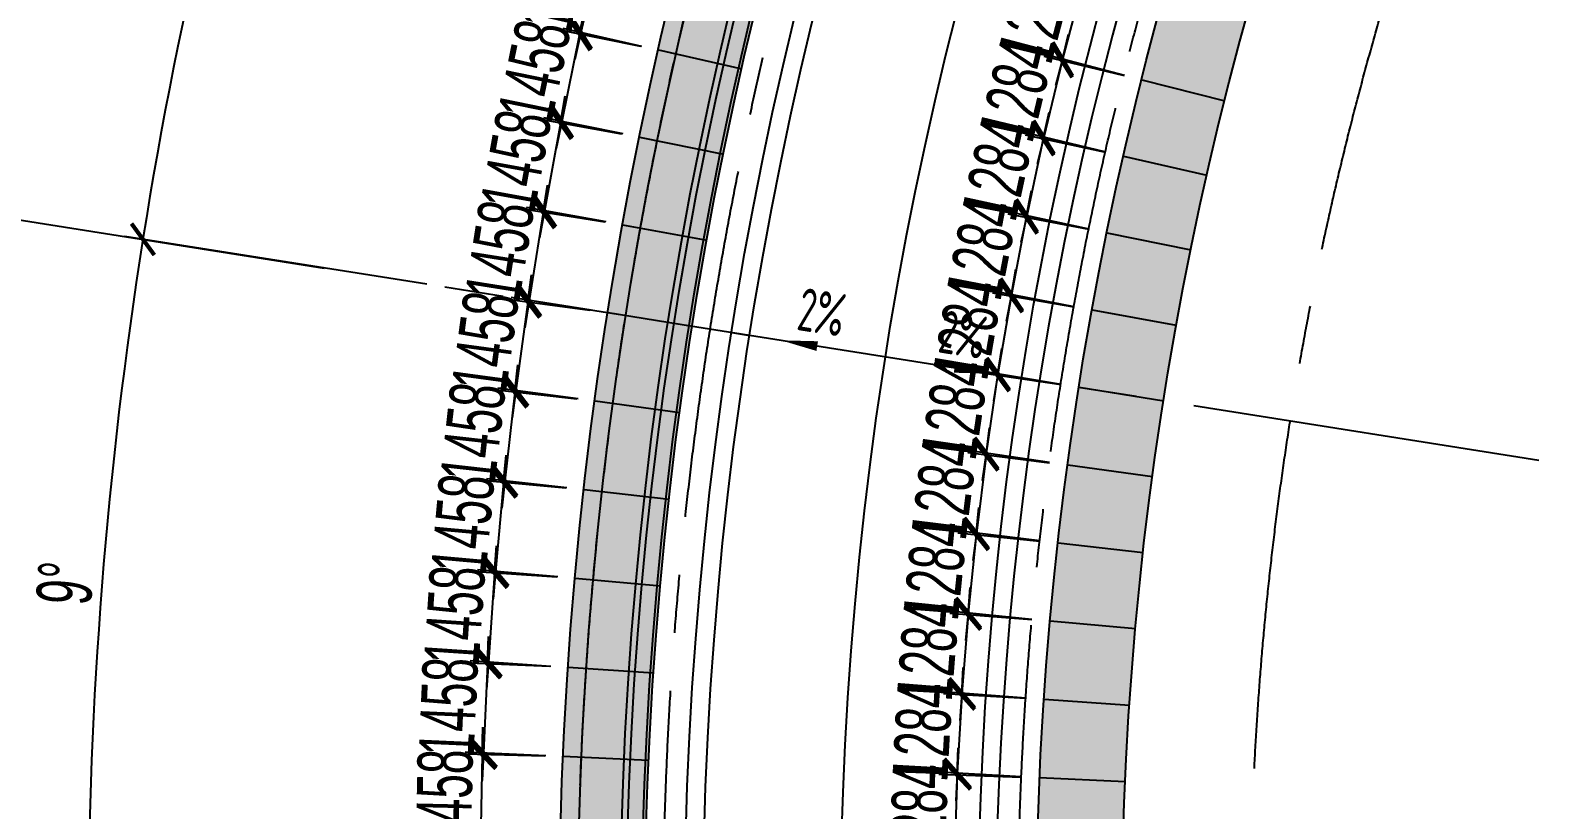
# Model space of a CAD drawing. Extents: x 104132 to 3338343, y -1228862 to 1409848.
# Drawn here: x 1687345 to 1712279, y 92544 to 105280 of the extents above; entities that cross this region are included whole.
import ezdxf
from ezdxf.enums import TextEntityAlignment as Align

# ---------------------------------------------------------------- set-up
doc = ezdxf.new("R2010")
doc.units = 0
doc.linetypes.add('CENTER', pattern=[50.8, 31.75, -6.35, 6.35, -6.35])
doc.linetypes.add('CENTER2', pattern=[28.575, 19.05, -3.175, 3.175, -3.175])
doc.layers.get('0').update_dxf_attribs({"color": 8})
doc.layers.get('Defpoints').update_dxf_attribs({"color": 8})
for name, color, linetype in [('#幕墙线-平面', 8, 'Continuous'), ('#标注', 8, 'Continuous'), ('#轴线', 8, 'CENTER2'), ('A-ROOF-DRAN', 8, 'Continuous'), ('dim', 8, 'Continuous'), ('DIM_SYMB', 8, 'Continuous'), ('DOTE', 8, 'CENTER'), ('IEL-FINE', 8, 'Continuous'), ('分水线', 8, 'Continuous'), ('女儿墙', 8, 'Continuous')]:
    doc.layers.add(name, color=color, linetype=linetype)
doc.styles.add('JHZX', font='jrs.shx', dxfattribs={"width": 0.6, "bigfont": 'jhz.shx'})
doc.styles.add('XD2008', font='xd-hzs.shx', dxfattribs={"width": 0.7, "bigfont": 'xd-hztxt.shx'})
doc.dimstyles.new('JZBZ-300', dxfattribs={"dimscale": 300, "dimtxt": 3, "dimasz": 1.5, "dimexe": 1, "dimexo": 1, "dimgap": 0.5, "dimtad": 1, "dimdec": 0, "dimdsep": 46, "dimtxsty": 'JHZX', "dimblk1": 'ARCHTICK', "dimblk2": 'ARCHTICK', "dimsah": 1, "dimcen": 0, "dimclrd": 1, "dimclre": 1, "dimclrt": 2, "dimadec": 3, "dimazin": 2, "dimtfac": 1, "dimtdec": 0, "dimtix": 1, "dimtmove": 0, "dimatfit": 3, "dimfxl": 1, "dimtolj": 1, "dimlwd": -1, "dimlwe": -1, "dimarcsym": 1})

# ---------------------------------------------------------------- blocks, each defined once
blk = doc.blocks.new('_ARCHTICK')
at = {"color": 0, "linetype": 'ByBlock', "const_width": 0.15}
blk.add_lwpolyline([(-0.5, -0.5), (0.5, 0.5)], dxfattribs=at)
blk = doc.blocks.new('*D33')
at = {"layer": '#标注', "color": 1, "ltscale": 300, "transparency": 16777216}
for p, q in [((506796, -126333), (502041, -124788)), ((504305, -136708), (499367, -135926))]:
    blk.add_line(p, q, dxfattribs=at)
blk.add_arc((571468, -147346), 72700, 162, 171, dxfattribs=at)
at = {"layer": 'Defpoints', "color": 0, "ltscale": 300, "transparency": 16777216}
for p in [(507081, -126425), (501245, -128530), (504601, -136755), (571468, -147346)]:
    blk.add_point(p, dxfattribs=at)
at = {"layer": '#标注', "color": 1, "ltscale": 300, "transparency": 16777216, "xscale": 450, "yscale": 450, "zscale": 450}
for p, rotation in [((502326, -124880), 71.99999999999929), ((499663, -135973), 261.0000000000004)]:
    blk.add_blockref('_ARCHTICK', p, dxfattribs=dict(at, rotation=rotation))
at = {"layer": '#标注', "color": 2, "ltscale": 300, "transparency": 16777216, "insert": (500193, -130234), "char_height": 900, "attachment_point": 5, "rotation": 76.5, "style": 'JHZX'}
blk.add_mtext('\\A1;9°', dxfattribs=at)
blk = doc.blocks.new('*D34')
at = {"layer": '#标注', "color": 1, "ltscale": 300, "transparency": 16777216}
for p, q in [((504305, -136708), (499367, -135926)), ((503468, -147346), (498468, -147346))]:
    blk.add_line(p, q, dxfattribs=at)
blk.add_arc((571468, -147346), 72700, 171, 180, dxfattribs=at)
at = {"layer": 'Defpoints', "color": 0, "ltscale": 300, "transparency": 16777216}
for p in [(504601, -136755), (499166, -139747), (503768, -147346), (571468, -147346)]:
    blk.add_point(p, dxfattribs=at)
at = {"layer": '#标注', "color": 1, "ltscale": 300, "transparency": 16777216, "xscale": 450, "yscale": 450, "zscale": 450}
for p, rotation in [((499663, -135973), 81.00000000000038), ((498768, -147346), 270.0000000000004)]:
    blk.add_blockref('_ARCHTICK', p, dxfattribs=dict(at, rotation=rotation))
at = {"layer": '#标注', "color": 2, "ltscale": 300, "transparency": 16777216, "insert": (498394, -141595), "char_height": 900, "attachment_point": 5, "rotation": 85.5, "style": 'JHZX'}
blk.add_mtext('\\A1;9°', dxfattribs=at)
blk = doc.blocks.new('*U1046')
blk.add_line((0, -20), (0, 0))
blk.add_circle((0, -24), 4)
at = {"style": 'JHZX', "width": 0.75}
blk.add_attdef('AXES', text='', height=4, dxfattribs=at).set_placement((0, -24), align=Align.MIDDLE_CENTER)
blk = doc.blocks.new('A$C49f573b4')
at = {"layer": '女儿墙'}
for radius in [63900, 63650]:
    blk.add_circle((0, 0), radius, dxfattribs=at)
blk = doc.blocks.new('*U481')
at = {"layer": '#幕墙线-平面', "ltscale": 300}
blk.add_line((63600, -63600), (65000, -63600), dxfattribs=at)
blk = doc.blocks.new('*U482')
at = {"layer": '#幕墙线-平面'}
for p, rotation in [((889010, -25174), 167.1428571428834), ((890405, -25476), 168.4285714285975), ((891806, -25747), 169.7142857143113), ((893213, -25986), 171.0000000000252), ((894625, -26193), 172.2857142857392), ((896042, -26369), 173.5714285714538), ((897461, -26513), 174.8571428571675), ((898884, -26625), 176.1428571428809), ((900309, -26705), 177.4285714285945)]:
    blk.add_blockref('*U481', p, dxfattribs=dict(at, rotation=rotation))
blk = doc.blocks.new('*U483')
at = {"layer": '#幕墙线-平面', "ltscale": 300}
blk.add_line((55800, -55800), (57200, -55800), dxfattribs=at)
blk = doc.blocks.new('*U484')
at = {"layer": '#幕墙线-平面'}
for p, rotation in [((889528, -17278), 165.8571428571644), ((890746, -17570), 167.1428571428786), ((891970, -17835), 168.4285714285926), ((893199, -18072), 169.7142857143067), ((894433, -18282), 171.0000000000209), ((895672, -18464), 172.285714285735), ((896915, -18618), 173.5714285714494), ((898161, -18744), 174.8571428571633), ((899409, -18843), 176.1428571428766), ((900659, -18913), 177.4285714285905)]:
    blk.add_blockref('*U483', p, dxfattribs=dict(at, rotation=rotation))
blk = doc.blocks.new('*D552')
at = {"layer": 'Defpoints', "color": 0, "ltscale": 300, "transparency": 16777216}
for p in [(838230, 39747), (836875, 38319), (838197, 38289)]:
    blk.add_point(p, dxfattribs=at)
at = {"layer": 'dim', "color": 1, "ltscale": 300, "transparency": 16777216}
for p, q in [((836907, 39777), (836918, 40227)), ((837930, 39754), (836607, 39784)), ((836907, 39777), (836875, 38319)), ((837897, 38296), (836575, 38326)), ((836875, 38319), (836865, 37869))]:
    blk.add_line(p, q, dxfattribs=at)
at = {"layer": 'dim', "color": 1, "ltscale": 300, "transparency": 16777216, "xscale": 450, "yscale": 450, "zscale": 450}
for p, rotation in [((836907, 39777), 268.7142857143139), ((836875, 38319), 88.71428571431396)]:
    blk.add_blockref('_ARCHTICK', p, dxfattribs=dict(at, rotation=rotation))
at = {"layer": 'dim', "color": 2, "ltscale": 300, "transparency": 16777216, "insert": (836291, 39061), "char_height": 900, "attachment_point": 5, "rotation": 88.7143, "style": 'JHZX'}
blk.add_mtext('\\A1;1458', dxfattribs=at)
blk = doc.blocks.new('*D553')
at = {"layer": 'Defpoints', "color": 0, "ltscale": 300, "transparency": 16777216}
for p in [(838312, 41203), (836925, 39806), (838246, 39746)]:
    blk.add_point(p, dxfattribs=at)
at = {"layer": 'dim', "color": 1, "ltscale": 300, "transparency": 16777216}
for p, q in [((836990, 41263), (837010, 41712)), ((838012, 41217), (836691, 41276)), ((836990, 41263), (836925, 39806)), ((837947, 39760), (836625, 39819)), ((836925, 39806), (836905, 39356))]:
    blk.add_line(p, q, dxfattribs=at)
at = {"layer": 'dim', "color": 1, "ltscale": 300, "transparency": 16777216, "xscale": 450, "yscale": 450, "zscale": 450}
for p, rotation in [((836990, 41263), 267.4285714285965), ((836925, 39806), 87.42857142859647)]:
    blk.add_blockref('_ARCHTICK', p, dxfattribs=dict(at, rotation=rotation))
at = {"layer": 'dim', "color": 2, "ltscale": 300, "transparency": 16777216, "insert": (836358, 40561), "char_height": 900, "attachment_point": 5, "rotation": 87.4286, "style": 'JHZX'}
blk.add_mtext('\\A1;1458', dxfattribs=at)
blk = doc.blocks.new('*D554')
at = {"layer": 'Defpoints', "color": 0, "ltscale": 300, "transparency": 16777216}
for p in [(838426, 42657), (837008, 41291), (838328, 41202)]:
    blk.add_point(p, dxfattribs=at)
at = {"layer": 'dim', "color": 1, "ltscale": 300, "transparency": 16777216}
for p, q in [((837106, 42746), (837137, 43195)), ((838127, 42678), (836807, 42767)), ((837106, 42746), (837008, 41291)), ((838029, 41222), (836709, 41311)), ((837008, 41291), (836978, 40842))]:
    blk.add_line(p, q, dxfattribs=at)
at = {"layer": 'dim', "color": 1, "ltscale": 300, "transparency": 16777216, "xscale": 450, "yscale": 450, "zscale": 450}
for p, rotation in [((837106, 42746), 266.1428571428877), ((837008, 41291), 86.14285714288773)]:
    blk.add_blockref('_ARCHTICK', p, dxfattribs=dict(at, rotation=rotation))
at = {"layer": 'dim', "color": 2, "ltscale": 300, "transparency": 16777216, "insert": (836459, 42059), "char_height": 900, "attachment_point": 5, "rotation": 86.1429, "style": 'JHZX'}
blk.add_mtext('\\A1;1458', dxfattribs=at)
blk = doc.blocks.new('*D555')
at = {"layer": 'Defpoints', "color": 0, "ltscale": 300, "transparency": 16777216}
for p in [(838573, 44109), (837125, 42775), (838443, 42656)]:
    blk.add_point(p, dxfattribs=at)
at = {"layer": 'dim', "color": 1, "ltscale": 300, "transparency": 16777216}
for p, q in [((837256, 44227), (837296, 44675)), ((838274, 44135), (836957, 44254)), ((837256, 44227), (837125, 42775)), ((838144, 42683), (836826, 42801)), ((837125, 42775), (837085, 42326))]:
    blk.add_line(p, q, dxfattribs=at)
at = {"layer": 'dim', "color": 1, "ltscale": 300, "transparency": 16777216, "xscale": 450, "yscale": 450, "zscale": 450}
for p, rotation in [((837256, 44227), 264.8571428571707), ((837125, 42775), 84.85714285717064)]:
    blk.add_blockref('_ARCHTICK', p, dxfattribs=dict(at, rotation=rotation))
at = {"layer": 'dim', "color": 2, "ltscale": 300, "transparency": 16777216, "insert": (836593, 43555), "char_height": 900, "attachment_point": 5, "rotation": 84.8571, "style": 'JHZX'}
blk.add_mtext('\\A1;1458', dxfattribs=at)
blk = doc.blocks.new('*D556')
at = {"layer": 'Defpoints', "color": 0, "ltscale": 300, "transparency": 16777216}
for p in [(838753, 45556), (837275, 44255), (838590, 44107)]:
    blk.add_point(p, dxfattribs=at)
at = {"layer": 'dim', "color": 1, "ltscale": 300, "transparency": 16777216}
for p, q in [((837438, 45704), (837489, 46151)), ((838455, 45590), (837140, 45738)), ((837438, 45704), (837275, 44255)), ((838291, 44140), (836977, 44288)), ((837275, 44255), (837225, 43808))]:
    blk.add_line(p, q, dxfattribs=at)
at = {"layer": 'dim', "color": 1, "ltscale": 300, "transparency": 16777216, "xscale": 450, "yscale": 450, "zscale": 450}
for p, rotation in [((837438, 45704), 263.571428571458), ((837275, 44255), 83.57142857145797)]:
    blk.add_blockref('_ARCHTICK', p, dxfattribs=dict(at, rotation=rotation))
at = {"layer": 'dim', "color": 2, "ltscale": 300, "transparency": 16777216, "insert": (836760, 45047), "char_height": 900, "attachment_point": 5, "rotation": 83.5714, "style": 'JHZX'}
blk.add_mtext('\\A1;1458', dxfattribs=at)
blk = doc.blocks.new('*D557')
at = {"layer": 'Defpoints', "color": 0, "ltscale": 300, "transparency": 16777216}
for p in [(838965, 46999), (837458, 45731), (838769, 45554)]:
    blk.add_point(p, dxfattribs=at)
at = {"layer": 'dim', "color": 1, "ltscale": 300, "transparency": 16777216}
for p, q in [((837654, 47177), (837714, 47622)), ((838668, 47039), (837357, 47217)), ((837654, 47177), (837458, 45731)), ((838472, 45594), (837161, 45772)), ((837458, 45731), (837398, 45285))]:
    blk.add_line(p, q, dxfattribs=at)
at = {"layer": 'dim', "color": 1, "ltscale": 300, "transparency": 16777216, "xscale": 450, "yscale": 450, "zscale": 450}
for p, rotation in [((837654, 47177), 262.2857142857441), ((837458, 45731), 82.28571428574405)]:
    blk.add_blockref('_ARCHTICK', p, dxfattribs=dict(at, rotation=rotation))
at = {"layer": 'dim', "color": 2, "ltscale": 300, "transparency": 16777216, "insert": (836961, 46534), "char_height": 900, "attachment_point": 5, "rotation": 82.2857, "style": 'JHZX'}
blk.add_mtext('\\A1;1458', dxfattribs=at)
blk = doc.blocks.new('*D558')
at = {"layer": 'Defpoints', "color": 0, "ltscale": 300, "transparency": 16777216}
for p in [(839209, 48437), (837674, 47203), (838981, 46996)]:
    blk.add_point(p, dxfattribs=at)
at = {"layer": 'dim', "color": 1, "ltscale": 300, "transparency": 16777216}
for p, q in [((837902, 48644), (837973, 49088)), ((838913, 48484), (837606, 48691)), ((837902, 48644), (837674, 47203)), ((838685, 47043), (837378, 47250)), ((837674, 47203), (837604, 46759))]:
    blk.add_line(p, q, dxfattribs=at)
at = {"layer": 'dim', "color": 1, "ltscale": 300, "transparency": 16777216, "xscale": 450, "yscale": 450, "zscale": 450}
for p, rotation in [((837902, 48644), 261.0000000000327), ((837674, 47203), 81.00000000003271)]:
    blk.add_blockref('_ARCHTICK', p, dxfattribs=dict(at, rotation=rotation))
at = {"layer": 'dim', "color": 2, "ltscale": 300, "transparency": 16777216, "insert": (837196, 48017), "char_height": 900, "attachment_point": 5, "rotation": 81, "style": 'JHZX'}
blk.add_mtext('\\A1;1458', dxfattribs=at)
blk = doc.blocks.new('*D559')
at = {"layer": 'Defpoints', "color": 0, "ltscale": 300, "transparency": 16777216}
for p in [(839486, 49869), (837924, 48670), (839225, 48434)]:
    blk.add_point(p, dxfattribs=at)
at = {"layer": 'dim', "color": 1, "ltscale": 300, "transparency": 16777216}
for p, q in [((838184, 50105), (838264, 50548)), ((839190, 49923), (837889, 50159)), ((838184, 50105), (837924, 48670)), ((838930, 48488), (837628, 48724)), ((837924, 48670), (837843, 48227))]:
    blk.add_line(p, q, dxfattribs=at)
at = {"layer": 'dim', "color": 1, "ltscale": 300, "transparency": 16777216, "xscale": 450, "yscale": 450, "zscale": 450}
for p, rotation in [((838184, 50105), 259.7142857143186), ((837924, 48670), 79.71428571431858)]:
    blk.add_blockref('_ARCHTICK', p, dxfattribs=dict(at, rotation=rotation))
at = {"layer": 'dim', "color": 2, "ltscale": 300, "transparency": 16777216, "insert": (837463, 49495), "char_height": 900, "attachment_point": 5, "rotation": 79.7143, "style": 'JHZX'}
blk.add_mtext('\\A1;1458', dxfattribs=at)
blk = doc.blocks.new('*D560')
at = {"layer": 'Defpoints', "color": 0, "ltscale": 300, "transparency": 16777216}
for p in [(839794, 51294), (838206, 50131), (839502, 49866)]:
    blk.add_point(p, dxfattribs=at)
at = {"layer": 'dim', "color": 1, "ltscale": 300, "transparency": 16777216}
for p, q in [((838498, 51560), (838588, 52001)), ((839500, 51355), (838204, 51620)), ((838498, 51560), (838206, 50131)), ((839208, 49926), (837912, 50191)), ((838206, 50131), (838115, 49690))]:
    blk.add_line(p, q, dxfattribs=at)
at = {"layer": 'dim', "color": 1, "ltscale": 300, "transparency": 16777216, "xscale": 450, "yscale": 450, "zscale": 450}
for p, rotation in [((838498, 51560), 258.4285714286028), ((838206, 50131), 78.42857142860282)]:
    blk.add_blockref('_ARCHTICK', p, dxfattribs=dict(at, rotation=rotation))
at = {"layer": 'dim', "color": 2, "ltscale": 300, "transparency": 16777216, "insert": (837764, 50966), "char_height": 900, "attachment_point": 5, "rotation": 78.4286, "style": 'JHZX'}
blk.add_mtext('\\A1;1458', dxfattribs=at)
blk = doc.blocks.new('*D561')
at = {"layer": 'Defpoints', "color": 0, "ltscale": 300, "transparency": 16777216}
for p in [(840135, 52713), (838520, 51585), (839810, 51291)]:
    blk.add_point(p, dxfattribs=at)
at = {"layer": 'dim', "color": 1, "ltscale": 300, "transparency": 16777216}
for p, q in [((838845, 53007), (838945, 53446)), ((838845, 53007), (838520, 51585)), ((839842, 52779), (838552, 53074)), ((839518, 51358), (838228, 51652)), ((838520, 51585), (838420, 51146))]:
    blk.add_line(p, q, dxfattribs=at)
at = {"layer": 'dim', "color": 1, "ltscale": 300, "transparency": 16777216, "xscale": 450, "yscale": 450, "zscale": 450}
for p, rotation in [((838845, 53007), 257.1428571428889), ((838520, 51585), 77.14285714288894)]:
    blk.add_blockref('_ARCHTICK', p, dxfattribs=dict(at, rotation=rotation))
at = {"layer": 'dim', "color": 2, "ltscale": 300, "transparency": 16777216, "insert": (838098, 52430), "char_height": 900, "attachment_point": 5, "rotation": 77.1429, "style": 'JHZX'}
blk.add_mtext('\\A1;1458', dxfattribs=at)
blk = doc.blocks.new('*D788')
at = {"layer": '#标注', "color": 1, "ltscale": 300, "transparency": 16777216}
for p, q in [((846721, 52392), (846835, 52827)), ((846721, 52392), (846393, 51151)), ((847734, 52125), (846431, 52469)), ((847406, 50884), (846103, 51228)), ((846393, 51151), (846278, 50716))]:
    blk.add_line(p, q, dxfattribs=at)
at = {"layer": 'Defpoints', "color": 0, "ltscale": 300, "transparency": 16777216}
for p in [(848024, 52048), (846393, 51151), (847696, 50807)]:
    blk.add_point(p, dxfattribs=at)
at = {"layer": '#标注', "color": 1, "ltscale": 300, "transparency": 16777216, "xscale": 450, "yscale": 450, "zscale": 450}
for p, rotation in [((846721, 52392), 255.214285713073), ((846393, 51151), 75.214285713073)]:
    blk.add_blockref('_ARCHTICK', p, dxfattribs=dict(at, rotation=rotation))
at = {"layer": '#标注', "color": 2, "ltscale": 300, "transparency": 16777216, "insert": (845977, 51925), "char_height": 900, "attachment_point": 5, "rotation": 75.2143, "style": 'JHZX'}
blk.add_mtext('\\A1;1284', dxfattribs=at)
blk = doc.blocks.new('*D789')
at = {"layer": '#标注', "color": 1, "ltscale": 300, "transparency": 16777216}
for p, q in [((846386, 51122), (846491, 51560)), ((846386, 51122), (846086, 49874)), ((847405, 50877), (846094, 51192)), ((847105, 49629), (845794, 49944)), ((846086, 49874), (845981, 49436))]:
    blk.add_line(p, q, dxfattribs=at)
at = {"layer": 'Defpoints', "color": 0, "ltscale": 300, "transparency": 16777216}
for p in [(847696, 50807), (846086, 49874), (847397, 49559)]:
    blk.add_point(p, dxfattribs=at)
at = {"layer": '#标注', "color": 1, "ltscale": 300, "transparency": 16777216, "xscale": 450, "yscale": 450, "zscale": 450}
for p, rotation in [((846386, 51122), 256.4999999987839), ((846086, 49874), 76.49999999878388)]:
    blk.add_blockref('_ARCHTICK', p, dxfattribs=dict(at, rotation=rotation))
at = {"layer": '#标注', "color": 2, "ltscale": 300, "transparency": 16777216, "insert": (845652, 50638), "char_height": 900, "attachment_point": 5, "rotation": 76.5, "style": 'JHZX'}
blk.add_mtext('\\A1;1284', dxfattribs=at)
blk = doc.blocks.new('*D790')
at = {"layer": '#标注', "color": 1, "ltscale": 300, "transparency": 16777216}
for p, q in [((846079, 49844), (846175, 50284)), ((847103, 49623), (845786, 49908)), ((846079, 49844), (845808, 48590)), ((846832, 48368), (845515, 48653)), ((845808, 48590), (845713, 48150))]:
    blk.add_line(p, q, dxfattribs=at)
at = {"layer": 'Defpoints', "color": 0, "ltscale": 300, "transparency": 16777216}
for p in [(847397, 49559), (845808, 48590), (847125, 48305)]:
    blk.add_point(p, dxfattribs=at)
at = {"layer": '#标注', "color": 1, "ltscale": 300, "transparency": 16777216, "xscale": 450, "yscale": 450, "zscale": 450}
for p, rotation in [((846079, 49844), 257.7857142845059), ((845808, 48590), 77.7857142845059)]:
    blk.add_blockref('_ARCHTICK', p, dxfattribs=dict(at, rotation=rotation))
at = {"layer": '#标注', "color": 2, "ltscale": 300, "transparency": 16777216, "insert": (845357, 49344), "char_height": 900, "attachment_point": 5, "rotation": 77.7857, "style": 'JHZX'}
blk.add_mtext('\\A1;1284', dxfattribs=at)
blk = doc.blocks.new('*D791')
at = {"layer": '#标注', "color": 1, "ltscale": 300, "transparency": 16777216}
for p, q in [((845802, 48560), (845887, 49002)), ((846830, 48362), (845507, 48617)), ((845802, 48560), (845558, 47300)), ((846587, 47101), (845264, 47357)), ((845558, 47300), (845473, 46858))]:
    blk.add_line(p, q, dxfattribs=at)
at = {"layer": 'Defpoints', "color": 0, "ltscale": 300, "transparency": 16777216}
for p in [(847125, 48305), (845558, 47300), (846882, 47045)]:
    blk.add_point(p, dxfattribs=at)
at = {"layer": '#标注', "color": 1, "ltscale": 300, "transparency": 16777216, "xscale": 450, "yscale": 450, "zscale": 450}
for p, rotation in [((845802, 48560), 259.0714285702172), ((845558, 47300), 79.07142857021724)]:
    blk.add_blockref('_ARCHTICK', p, dxfattribs=dict(at, rotation=rotation))
at = {"layer": '#标注', "color": 2, "ltscale": 300, "transparency": 16777216, "insert": (845091, 48044), "char_height": 900, "attachment_point": 5, "rotation": 79.0714, "style": 'JHZX'}
blk.add_mtext('\\A1;1284', dxfattribs=at)
blk = doc.blocks.new('*D792')
at = {"layer": '#标注', "color": 1, "ltscale": 300, "transparency": 16777216}
for p, q in [((845553, 47270), (845628, 47714)), ((846586, 47095), (845257, 47321)), ((845553, 47270), (845338, 46005)), ((846371, 45829), (845042, 46055)), ((845338, 46005), (845263, 45561))]:
    blk.add_line(p, q, dxfattribs=at)
at = {"layer": 'Defpoints', "color": 0, "ltscale": 300, "transparency": 16777216}
for p in [(846882, 47045), (845338, 46005), (846667, 45779)]:
    blk.add_point(p, dxfattribs=at)
at = {"layer": '#标注', "color": 1, "ltscale": 300, "transparency": 16777216, "xscale": 450, "yscale": 450, "zscale": 450}
for p, rotation in [((845553, 47270), 260.357142855932), ((845338, 46005), 80.35714285593198)]:
    blk.add_blockref('_ARCHTICK', p, dxfattribs=dict(at, rotation=rotation))
at = {"layer": '#标注', "color": 2, "ltscale": 300, "transparency": 16777216, "insert": (844854, 46738), "char_height": 900, "attachment_point": 5, "rotation": 80.3571, "style": 'JHZX'}
blk.add_mtext('\\A1;1284', dxfattribs=at)
blk = doc.blocks.new('*D793')
at = {"layer": '#标注', "color": 1, "ltscale": 300, "transparency": 16777216}
for p, q in [((845333, 45975), (845399, 46420)), ((846370, 45823), (845036, 46019)), ((845333, 45975), (845147, 44705)), ((846183, 44553), (844850, 44749)), ((845147, 44705), (845081, 44260))]:
    blk.add_line(p, q, dxfattribs=at)
at = {"layer": 'Defpoints', "color": 0, "ltscale": 300, "transparency": 16777216}
for p in [(846667, 45779), (845147, 44705), (846480, 44509)]:
    blk.add_point(p, dxfattribs=at)
at = {"layer": '#标注', "color": 1, "ltscale": 300, "transparency": 16777216, "xscale": 450, "yscale": 450, "zscale": 450}
for p, rotation in [((845333, 45975), 261.642857141649), ((845147, 44705), 81.642857141649)]:
    blk.add_blockref('_ARCHTICK', p, dxfattribs=dict(at, rotation=rotation))
at = {"layer": '#标注', "color": 2, "ltscale": 300, "transparency": 16777216, "insert": (844646, 45427), "char_height": 900, "attachment_point": 5, "rotation": 81.6429, "style": 'JHZX'}
blk.add_mtext('\\A1;1284', dxfattribs=at)
blk = doc.blocks.new('*D794')
at = {"layer": '#标注', "color": 1, "ltscale": 300, "transparency": 16777216}
for p, q in [((845143, 44675), (845198, 45122)), ((846182, 44546), (844845, 44712)), ((845143, 44675), (844985, 43401)), ((846024, 43272), (844687, 43438)), ((844985, 43401), (844929, 42955))]:
    blk.add_line(p, q, dxfattribs=at)
at = {"layer": 'Defpoints', "color": 0, "ltscale": 300, "transparency": 16777216}
for p in [(846480, 44509), (844985, 43401), (846322, 43235)]:
    blk.add_point(p, dxfattribs=at)
at = {"layer": '#标注', "color": 1, "ltscale": 300, "transparency": 16777216, "xscale": 450, "yscale": 450, "zscale": 450}
for p, rotation in [((845143, 44675), 262.9285714273611), ((844985, 43401), 82.92857142736108)]:
    blk.add_blockref('_ARCHTICK', p, dxfattribs=dict(at, rotation=rotation))
at = {"layer": '#标注', "color": 2, "ltscale": 300, "transparency": 16777216, "insert": (844468, 44112), "char_height": 900, "attachment_point": 5, "rotation": 82.9286, "style": 'JHZX'}
blk.add_mtext('\\A1;1284', dxfattribs=at)
blk = doc.blocks.new('*D795')
at = {"layer": '#标注', "color": 1, "ltscale": 300, "transparency": 16777216}
for p, q in [((844981, 43371), (845027, 43819)), ((846024, 43266), (844683, 43402)), ((844981, 43371), (844852, 42094)), ((845894, 41989), (844553, 42125)), ((844852, 42094), (844806, 41647))]:
    blk.add_line(p, q, dxfattribs=at)
at = {"layer": 'Defpoints', "color": 0, "ltscale": 300, "transparency": 16777216}
for p in [(846322, 43235), (844852, 42094), (846193, 41958)]:
    blk.add_point(p, dxfattribs=at)
at = {"layer": '#标注', "color": 1, "ltscale": 300, "transparency": 16777216, "xscale": 450, "yscale": 450, "zscale": 450}
for p, rotation in [((844981, 43371), 264.2142857130717), ((844852, 42094), 84.21428571307169)]:
    blk.add_blockref('_ARCHTICK', p, dxfattribs=dict(at, rotation=rotation))
at = {"layer": '#标注', "color": 2, "ltscale": 300, "transparency": 16777216, "insert": (844320, 42793), "char_height": 900, "attachment_point": 5, "rotation": 84.2143, "style": 'JHZX'}
blk.add_mtext('\\A1;1284', dxfattribs=at)
blk = doc.blocks.new('*D796')
at = {"layer": '#标注', "color": 1, "ltscale": 300, "transparency": 16777216}
for p, q in [((844849, 42064), (844884, 42513)), ((845894, 41982), (844550, 42088)), ((844849, 42064), (844748, 40785)), ((845793, 40702), (844449, 40808)), ((844748, 40785), (844713, 40336))]:
    blk.add_line(p, q, dxfattribs=at)
at = {"layer": 'Defpoints', "color": 0, "ltscale": 300, "transparency": 16777216}
for p in [(846193, 41958), (844748, 40785), (846092, 40679)]:
    blk.add_point(p, dxfattribs=at)
at = {"layer": '#标注', "color": 1, "ltscale": 300, "transparency": 16777216, "xscale": 450, "yscale": 450, "zscale": 450}
for p, rotation in [((844849, 42064), 265.4999999987876), ((844748, 40785), 85.4999999987876)]:
    blk.add_blockref('_ARCHTICK', p, dxfattribs=dict(at, rotation=rotation))
at = {"layer": '#标注', "color": 2, "ltscale": 300, "transparency": 16777216, "insert": (844201, 41471), "char_height": 900, "attachment_point": 5, "rotation": 85.5, "style": 'JHZX'}
blk.add_mtext('\\A1;1284', dxfattribs=at)
blk = doc.blocks.new('*D797')
at = {"layer": '#标注', "color": 1, "ltscale": 300, "transparency": 16777216}
for p, q in [((844746, 40754), (844772, 41204)), ((845793, 40696), (844447, 40771)), ((844746, 40754), (844674, 39473)), ((845721, 39414), (844375, 39490)), ((844674, 39473), (844649, 39024))]:
    blk.add_line(p, q, dxfattribs=at)
at = {"layer": 'Defpoints', "color": 0, "ltscale": 300, "transparency": 16777216}
for p in [(846092, 40679), (844674, 39473), (846020, 39397)]:
    blk.add_point(p, dxfattribs=at)
at = {"layer": '#标注', "color": 1, "ltscale": 300, "transparency": 16777216, "xscale": 450, "yscale": 450, "zscale": 450}
for p, rotation in [((844746, 40754), 266.7857142844999), ((844674, 39473), 86.7857142844999)]:
    blk.add_blockref('_ARCHTICK', p, dxfattribs=dict(at, rotation=rotation))
at = {"layer": '#标注', "color": 2, "ltscale": 300, "transparency": 16777216, "insert": (844111, 40147), "char_height": 900, "attachment_point": 5, "rotation": 86.7857, "style": 'JHZX'}
blk.add_mtext('\\A1;1284', dxfattribs=at)
blk = doc.blocks.new('*D798')
at = {"layer": '#标注', "color": 1, "ltscale": 300, "transparency": 16777216}
for p, q in [((844673, 39443), (844688, 39892)), ((845720, 39407), (844373, 39453)), ((844673, 39443), (844630, 38160)), ((845677, 38125), (844330, 38170)), ((844630, 38160), (844615, 37710))]:
    blk.add_line(p, q, dxfattribs=at)
at = {"layer": 'Defpoints', "color": 0, "ltscale": 300, "transparency": 16777216}
for p in [(846020, 39397), (844630, 38160), (845977, 38115)]:
    blk.add_point(p, dxfattribs=at)
at = {"layer": '#标注', "color": 1, "ltscale": 300, "transparency": 16777216, "xscale": 450, "yscale": 450, "zscale": 450}
for p, rotation in [((844673, 39443), 268.0714285702117), ((844630, 38160), 88.0714285702117)]:
    blk.add_blockref('_ARCHTICK', p, dxfattribs=dict(at, rotation=rotation))
at = {"layer": '#标注', "color": 2, "ltscale": 300, "transparency": 16777216, "insert": (844052, 38821), "char_height": 900, "attachment_point": 5, "rotation": 88.0714, "style": 'JHZX'}
blk.add_mtext('\\A1;1284', dxfattribs=at)
blk = doc.blocks.new('轴网20240313')
at = {"layer": '#标注', "ltscale": 300}
blk.add_circle((571467.9, -147345.9), 64700, dxfattribs=at)
at = {"layer": '#轴线', "ltscale": 300}
blk.add_line((556356.2, -144952.4), (504601.4, -136755.3), dxfattribs=at)
for radius in [64700, 63300, 57500, 53700]:
    blk.add_circle((571467.9, -147345.9), radius, dxfattribs=at)
at = {"layer": '#标注', "xscale": 300, "yscale": 300, "zscale": 300, "rotation": 260.9999999999865}
blk.add_blockref('*U1046', (502626, -136442.4), dxfattribs=at).add_auto_attribs({'AXES': '30'})
at = {"layer": '#标注', "ltscale": 300}
for base, p1, p2, picture, middle in [((501245, -128529.7), (507081.3, -126425.4), (504601.4, -136755.3), '*D33', (500193.1, -130234.3)), ((499166.1, -139746.7), (504601.4, -136755.3), (503767.9, -147345.9), '*D34', (498393.8, -141594.8))]:
    dim = blk.add_angular_dim_3p(base=base, center=(571467.9, -147345.9), p1=p1, p2=p2, dimstyle='JZBZ-300', dxfattribs=at)
    dim.commit()
    dim.dimension.update_dxf_attribs({"geometry": picture, "text_midpoint": middle})
blk = doc.blocks.new('ERTQWE')
at = {"layer": '#标注', "ltscale": 300}
for p1, p2, distance, picture, middle in [((848023.8, 52048.4), (847696.2, 50807.3), -1347.8, '*D788', (845976.7, 51924.9)), ((847696.2432, 50807.3298), (847396.6072, 49559.256), -1347.78, '*D789', (845652.4625, 50637.9931)), ((847396.6, 49559.3), (847125.1, 48304.8), -1347.8, '*D790', (845357.1, 49344.1)), ((847125.1, 48304.8), (846881.7, 47044.5), -1347.8, '*D791', (845090.9, 48043.9)), ((846881.7, 47044.5), (846666.7, 45779.1), -1347.8, '*D792', (844854, 46738.1)), ((846666.7, 45779.1), (846480.2, 44509.2), -1347.8, '*D793', (844646.3, 45427.3)), ((846480.2, 44509.2), (846322.1, 43235.4), -1347.8, '*D794', (844468.2, 44112.1)), ((846322.1, 43235.4), (846192.8, 41958.4), -1347.8, '*D795', (844319.6, 42793.3)), ((846192.8, 41958.4), (846092, 40678.8), -1347.8, '*D796', (844200.6, 41471.5)), ((846092, 40678.8), (846020.1, 39397.3), -1347.8, '*D797', (844111.3, 40147.3)), ((846020.1, 39397.3), (845976.9, 38114.5), -1347.8, '*D798', (844051.8, 38821.5))]:
    dim = blk.add_aligned_dim(p1=p1, p2=p2, distance=distance, dimstyle='JZBZ-300', dxfattribs=at)
    dim.commit()
    dim.dimension.update_dxf_attribs({"geometry": picture, "text_midpoint": middle})
at = {"layer": 'dim', "ltscale": 300}
for p1, p2, distance, picture, middle in [((840134.7, 52712.7), (839810.2, 51290.8), -1322.9, '*D561', (838097.7, 52429.6)), ((839794.2, 51294.5), (839501.7, 49865.7), -1322.9, '*D560', (837764.1, 50965.8)), ((839485.6, 49869), (839225.2, 48434), -1322.9, '*D559', (837463.4, 49494.8)), ((839209.1, 48436.9), (838981, 46996.4), -1322.9, '*D558', (837195.8, 48017.5)), ((838964.8073, 46998.9717), (838769.0378, 45553.7435), -1322.9369, '*D557', (836961.3888, 46534.4797)), ((838752.8, 45555.9), (838589.5, 44106.7), -1322.9, '*D556', (836760.3, 45046.6)), ((838573.3, 44108.5), (838442.5, 42656), -1322.9, '*D555', (836592.7, 43554.6)), ((838426.2, 42657.4), (838328.1, 41202.3), -1322.9, '*D554', (836458.6, 42059.2)), ((838311.8, 41203.4), (838246.4, 39746.4), -1322.9, '*D553', (836358.1, 40561.2)), ((838230, 39747.2), (838197.3, 38289.1), -1322.9, '*D552', (836291.2, 39061.3))]:
    dim = blk.add_aligned_dim(p1=p1, p2=p2, distance=distance, dimstyle='JZBZ-300', dxfattribs=at)
    dim.commit()
    dim.dimension.update_dxf_attribs({"geometry": picture, "text_midpoint": middle})
blk = doc.blocks.new('QWEDSG')
at = {"layer": 'IEL-FINE', "ltscale": 300}
h = blk.add_hatch(dxfattribs=at)
h.set_pattern_fill('DOTS', color=256, scale=200)
h.set_pattern_definition([(0, (838162.48, -28168.94), (158.75, 317.5), [0, -317.5])])
edge = h.paths.add_edge_path(flags=17)
edge.add_arc((903162, 36831), 63600, 0, 360)
edge = h.paths.add_edge_path()
edge.add_arc((903162, 36831), 65000, 0, 360)
h = blk.add_hatch(dxfattribs=at)
h.set_pattern_fill('DOTS', color=256, scale=200)
h.set_pattern_definition([(0, (845962.48, -20368.94), (158.75, 317.5), [0, -317.5])])
edge = h.paths.add_edge_path(flags=17)
edge.add_arc((903162, 36831), 55800, 0, 360)
edge = h.paths.add_edge_path()
edge.add_arc((903162, 36831), 57200, 0, 360)
at = {"layer": '#幕墙线-平面'}
for radius in [65000, 64000, 63600, 57200, 55800]:
    blk.add_circle((903162, 36831), radius, dxfattribs=at)
for name in ['ERTQWE', '*U482', '*U484']:
    blk.add_blockref(name, (0, 0), dxfattribs=at)

msp = doc.modelspace()

# ---------------------------------------------------------------- linework, layer by layer
at = {"layer": 'A-ROOF-DRAN'}
for radius in [62950, 62650, 58150]:
    msp.add_circle((1760988, 90493), radius, dxfattribs=at)
msp.add_arc((1760988, 90493), 57850, 71.70287, 331.36515, dxfattribs=at)
at = {"layer": 'DIM_SYMB'}
for points in [[(1700739, 100036, 0, 0, 0), (1699616, 100214, 0, 160, 0), (1700208, 100120, 0, 0, 0)], [(1701924, 99848, 0, 0, 0), (1703047, 99670, 0, 160, 0), (1702454, 99764, 0, 0, 0)]]:
    msp.add_lwpolyline(points, format="xyseb", dxfattribs=at)
at = {"layer": '分水线'}
for points in [[(1698813, 100341), (1699109, 100294)], [(1703553, 99590), (1703850, 99543)]]:
    msp.add_lwpolyline(points, dxfattribs=at)
msp.add_circle((1760988, 90493), 60400, dxfattribs=at)

# ---------------------------------------------------------------- block references
at = {"layer": '#幕墙线-平面'}
msp.add_blockref('QWEDSG', (857825, 53662), dxfattribs=at)
at = {"layer": '#幕墙线-平面', "ltscale": 300}
msp.add_blockref('A$C49f573b4', (1760988, 90493), dxfattribs=at)
at = {"layer": 'DOTE'}
msp.add_blockref('轴网20240313', (1189520, 237839), dxfattribs=at)

# ---------------------------------------------------------------- texts
at = {"layer": 'DIM_SYMB', "style": 'XD2008', "width": 0.7}
for p in [(1699856, 100388), (1702164, 100022)]:
    msp.add_text('2%%%', height=700, rotation=351, dxfattribs=at).set_placement(p)

doc.saveas('drawing.dxf')
